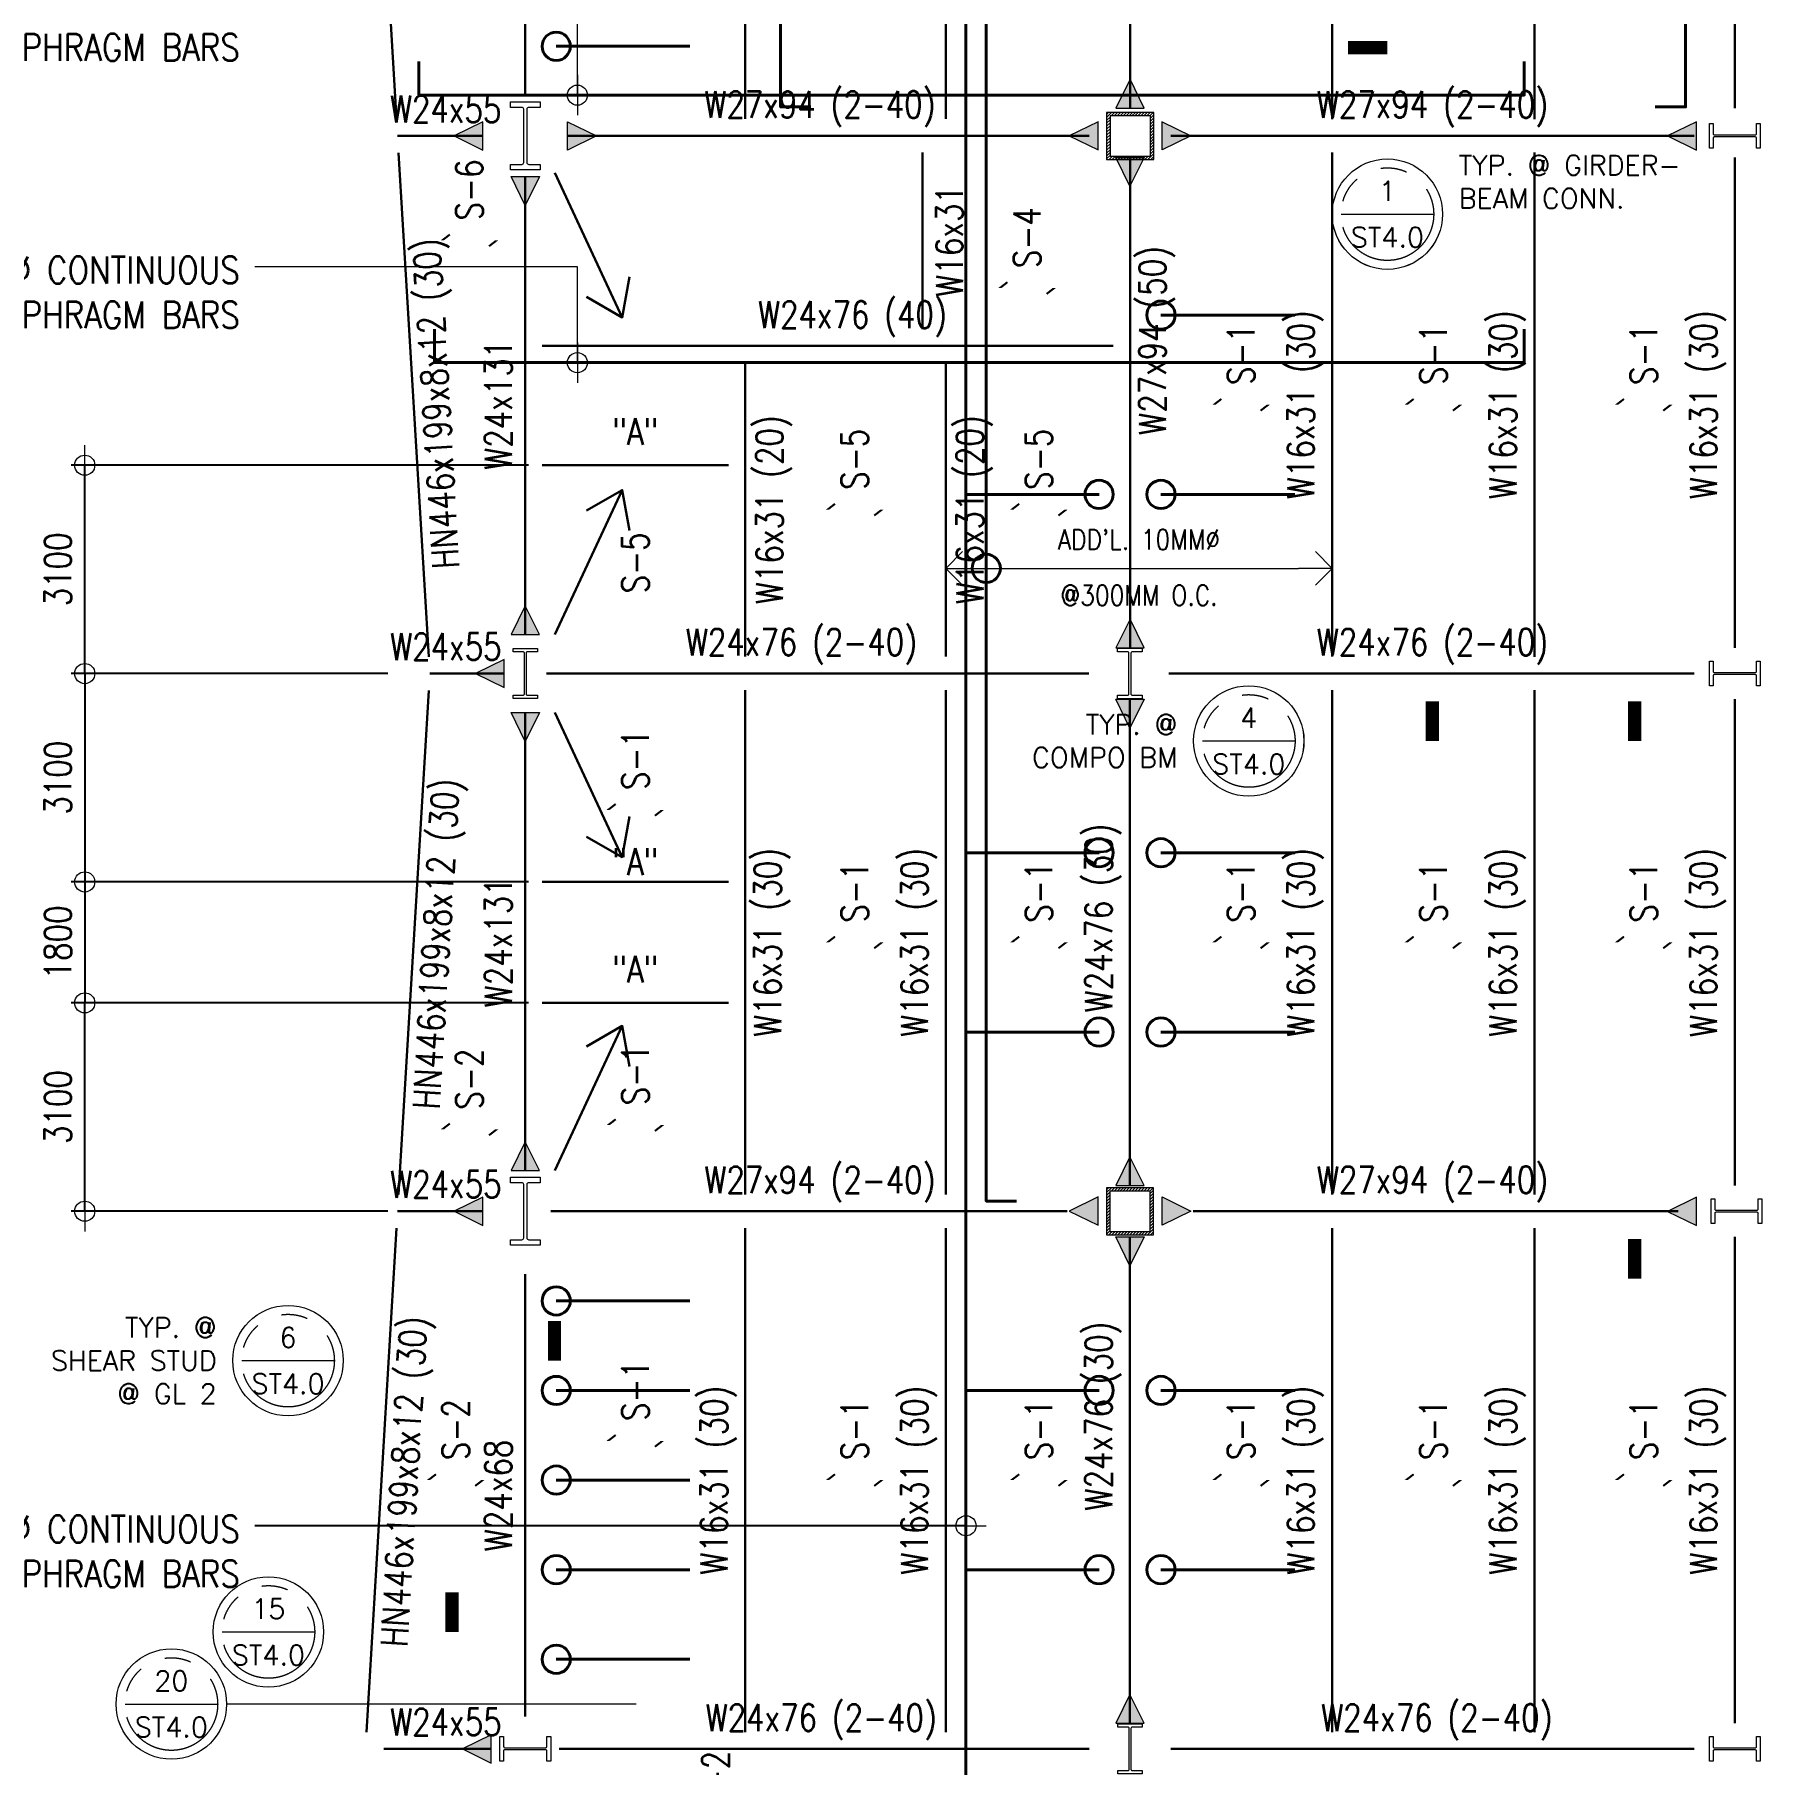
# Model space of a CAD drawing. Header units: millimetres. Extents: x 917308 to 1112116, y -16030 to 119854.
# Drawn here: x 943964 to 969677, y 13245 to 38984 of the extents above; entities that cross this region are included whole.
import ezdxf
from ezdxf.enums import TextEntityAlignment as Align

# ---------------------------------------------------------------- set-up
doc = ezdxf.new("R2010")
doc.units = ezdxf.units.MM
doc.header["$MEASUREMENT"] = 0
doc.linetypes.add('PHANTOM2', pattern=[1.25, 0.625, -0.125, 0.125, -0.125, 0.125, -0.125])
doc.layers.get('0').update_dxf_attribs({"lineweight": 0})
for name, color, linetype, lineweight in [('A_ARCHITECTURAL BACKGROUND', 251, 'Continuous', 5), ('HATCH', 8, 'Continuous', 5), ('S-ANNO-DIMS', 252, 'Continuous', 5), ('S-ANNO-MARK', 2, 'Continuous', 9), ('S-ANNO-NPLT', 7, 'Continuous', 9), ('S-Anno-Symb', 143, 'PHANTOM2', 15), ('S-BEAM', 5, 'Continuous', 30), ('S-BEAM-IDEN', 2, 'Continuous', 9), ('S-BRACE', 2, 'Continuous', 9), ('S-COLS', 2, 'Continuous', 20), ('S-CONN', 1, 'Continuous', 9), ('S_DRB', 4, 'Continuous', 40)]:
    doc.layers.add(name, color=color, linetype=linetype, lineweight=lineweight)
doc.styles.add('1', font='simplex.shx', dxfattribs={"width": 0.85, "height": 300})
doc.styles.add('ARIALNW', font='ARIALN.TTF')
doc.styles.add('ROMANSX', font='ROMANS.shx', dxfattribs={"height": 0.09375})
doc.styles.add('SIMPLEX', font='SIMPLEX.shx', dxfattribs={"width": 1.1})
doc.dimstyles.new('DIM 200', dxfattribs={"dimtxt": 0.36, "dimasz": 0.2, "dimexe": 0.1, "dimexo": 0, "dimgap": 0.08, "dimtad": 1, "dimlfac": 2, "dimrnd": 0.005, "dimzin": 1, "dimdsep": 46, "dimtxsty": 'ARIALNW', "dimcen": 0.09, "dimclrd": 6, "dimclre": 6, "dimclrt": 13, "dimadec": 0, "dimazin": 0, "dimtfac": 1, "dimtofl": 0, "dimtmove": 2, "dimatfit": 3, "dimfxl": 1, "dimtolj": 1, "dimtzin": 0, "dimarcsym": 0})
doc.dimstyles.new('DIM_100', dxfattribs={"dimtxt": 400, "dimasz": 2, "dimexe": 100, "dimexo": 250, "dimgap": 250, "dimtad": 1, "dimdec": 0, "dimrnd": 1, "dimzin": 1, "dimdsep": 46, "dimtxsty": '1', "dimblk1": 'ESCADIM_ARW', "dimblk2": 'ESCADIM_ARW', "dimsah": 1, "dimcen": 50, "dimclrd": 256, "dimclre": 256, "dimclrt": 52, "dimazin": 0, "dimtfac": 1, "dimtdec": 0, "dimtofl": 0, "dimtmove": 0, "dimatfit": 3, "dimldrblk": 'ESCADIM_ARW', "dimfxl": 1, "dimtolj": 1, "dimtzin": 0, "dimarcsym": 0})
doc.dimstyles.new('DIM_200', dxfattribs={"dimtxt": 400, "dimasz": 2, "dimexe": 200, "dimexo": 200, "dimgap": 200, "dimtad": 1, "dimdec": 0, "dimrnd": 1, "dimzin": 1, "dimdsep": 46, "dimtxsty": 'SIMPLEX', "dimblk1": 'ESCADIM_ARW', "dimblk2": 'ESCADIM_ARW', "dimsah": 1, "dimcen": 50, "dimclrd": 251, "dimclre": 251, "dimclrt": 52, "dimazin": 0, "dimtfac": 1, "dimtdec": 0, "dimtofl": 0, "dimtmove": 0, "dimatfit": 3, "dimldrblk": 'ESCADIM_ARW', "dimfxl": 1, "dimtolj": 1, "dimtzin": 0, "dimarcsym": 0})
doc.dimstyles.new('ESCA', dxfattribs={"dimtxt": 300, "dimasz": 1, "dimexe": 100, "dimexo": 100, "dimgap": 100, "dimtad": 1, "dimdec": 0, "dimrnd": 1, "dimdsep": 46, "dimtxsty": '1', "dimblk1": 'ESCADIM_ARW', "dimblk2": 'ESCADIM_ARW', "dimsah": 1, "dimcen": 50, "dimclrd": 256, "dimclre": 256, "dimclrt": 52, "dimadec": 0, "dimazin": 0, "dimtfac": 1, "dimtdec": 0, "dimtofl": 0, "dimtmove": 0, "dimatfit": 3, "dimldrblk": 'ESCADIM_ARW', "dimfxl": 1, "dimtolj": 1, "dimtzin": 0, "dimarcsym": 0})

# ---------------------------------------------------------------- blocks, each defined once
blk = doc.blocks.new('3F COLUMN LAYOUT')
at = {"layer": 'HATCH', "ltscale": 0.05}
h = blk.add_hatch(dxfattribs=at)
h.set_pattern_fill('ANSI31', color=256, scale=250, style=0)
h.set_pattern_definition([(45, (-962286.474, 18901.62), (-22.0970869, 22.0970869), [])])
h.paths.add_polyline_path([(16702, 39699), (17302, 39699), (17302, 40299), (16702, 40299)], flags=16)
h.paths.add_polyline_path([(16652, 39649), (17352, 39649), (17352, 40349), (16652, 40349)])
h = blk.add_hatch(dxfattribs=at)
h.set_pattern_fill('ANSI31', color=256, scale=250, style=0)
h.set_pattern_definition([(45, (-962288.7, 2902.22), (-22.0970869, 22.0970869), [])])
h.paths.add_polyline_path([(16700, 23700), (17300, 23700), (17300, 24300), (16700, 24300)], flags=16)
h.paths.add_polyline_path([(16650, 23650), (17350, 23650), (17350, 24350), (16650, 24350)])
at = {"layer": 'S-COLS', "ltscale": 0.05}
for points in [[(8000, 39495), (7779, 39495), (7779, 39577), (7948, 39577, 0.414214), (7977, 39606), (7977, 40396, 0.414214), (7948, 40425), (7779, 40425), (7779, 40507), (8221, 40507), (8221, 40425), (8052, 40425, 0.414214), (8023, 40396), (8023, 39606, 0.414214), (8052, 39577), (8221, 39577), (8221, 39495), (8000, 39495)], [(25624, 40000), (25624, 40183), (25677, 40183), (25677, 40033, 0.414214), (25695, 40015), (26305, 40015, 0.414214), (26323, 40033), (26323, 40183), (26376, 40183), (26376, 39817), (26323, 39817), (26323, 39967, 0.414214), (26305, 39985), (25695, 39985, 0.414214), (25677, 39967), (25677, 39817), (25624, 39817), (25624, 40000)], [(8000, 23495), (7779, 23495), (7779, 23577), (7948, 23577, 0.414214), (7977, 23606), (7977, 24396, 0.414214), (7948, 24425), (7779, 24425), (7779, 24507), (8221, 24507), (8221, 24425), (8052, 24425, 0.414214), (8023, 24396), (8023, 23606, 0.414214), (8052, 23577), (8221, 23577), (8221, 23495), (8000, 23495)], [(7619, 16002), (7619, 16186), (7677, 16186), (7677, 16036, 0.414214), (7695, 16018), (8305, 16018, 0.414214), (8323, 16036), (8323, 16186), (8381, 16186), (8381, 15817), (8323, 15817), (8323, 15967, 0.414214), (8305, 15986), (7695, 15986, 0.414214), (7677, 15967), (7677, 15817), (7619, 15817), (7619, 16002)], [(25624, 16000), (25624, 16183), (25677, 16183), (25677, 16033, 0.414214), (25695, 16015), (26305, 16015, 0.414214), (26323, 16033), (26323, 16183), (26376, 16183), (26376, 15817), (26323, 15817), (26323, 15967, 0.414214), (26305, 15985), (25695, 15985, 0.414214), (25677, 15967), (25677, 15817), (25624, 15817), (25624, 16000)]]:
    blk.add_lwpolyline(points, format="xyb", dxfattribs=at)
at = {"layer": 'S-COLS', "ltscale": 0.5, "elevation": 0}
for points in [[(16652, 39649), (17352, 39649), (17352, 40349), (16652, 40349)], [(16702, 39699), (17302, 39699), (17302, 40299), (16702, 40299)], [(16650, 23650), (17350, 23650), (17350, 24350), (16650, 24350)], [(16700, 23700), (17300, 23700), (17300, 24300), (16700, 24300)]]:
    blk.add_lwpolyline(points, close=True, dxfattribs=at)
at = {"layer": 'S-COLS', "ltscale": 0.05, "elevation": 0}
for points in [[(8000, 32374), (8182, 32374), (8182, 32325), (8031, 32325, 0.414214), (8013, 32307), (8013, 31696, 0.414214), (8031, 31679), (8182, 31679), (8182, 31630), (7818, 31630), (7818, 31679), (7969, 31679, 0.414214), (7987, 31696), (7987, 32307, 0.414214), (7969, 32325), (7818, 32325), (7818, 32374), (8000, 32374)], [(16999, 32376), (17182, 32376), (17182, 32323), (17032, 32323, 0.414214), (17014, 32305), (17014, 31695, 0.414214), (17032, 31677), (17182, 31677), (17182, 31624), (16815, 31624), (16815, 31677), (16966, 31677, 0.414214), (16984, 31695), (16984, 32305, 0.414214), (16966, 32323), (16815, 32323), (16815, 32376), (16999, 32376)], [(25624, 32000), (25624, 32183), (25677, 32183), (25677, 32033, 0.414214), (25695, 32015), (26305, 32015, 0.414214), (26323, 32033), (26323, 32183), (26376, 32183), (26376, 31817), (26323, 31817), (26323, 31967, 0.414214), (26305, 31985), (25695, 31985, 0.414214), (25677, 31967), (25677, 31817), (25624, 31817), (25624, 32000)], [(25649, 24000), (25649, 24183), (25702, 24183), (25702, 24033, 0.414214), (25720, 24015), (26329, 24015, 0.414214), (26348, 24033), (26348, 24183), (26401, 24183), (26401, 23817), (26348, 23817), (26348, 23967, 0.414214), (26329, 23985), (25720, 23985, 0.414214), (25702, 23967), (25702, 23817), (25649, 23817), (25649, 24000)], [(17000, 15628), (16818, 15628), (16818, 15677), (16969, 15677, 0.414214), (16987, 15694), (16987, 16305, 0.414214), (16969, 16323), (16818, 16323), (16818, 16372), (17182, 16372), (17182, 16323), (17031, 16323, 0.414214), (17013, 16305), (17013, 15694, 0.414214), (17031, 15677), (17182, 15677), (17182, 15628), (17000, 15628)]]:
    blk.add_lwpolyline(points, format="xyb", dxfattribs=at)
blk = doc.blocks.new('Bubble')
at = {"layer": 'S-ANNO-NPLT'}
blk.add_circle((0, 0), 0.2608, dxfattribs=at)
at = {"layer": 'S-Anno-Symb', "color": 0}
blk.add_line((-0.2188, 0), (0.2188, 0), dxfattribs=at)
blk.add_circle((0, 0), 0.2188, dxfattribs=at)
at = {"layer": 'S-Anno-Symb', "style": 'ROMANSX'}
for tag, p in [('1', (0, 0.1094)), ('S1', (0, -0.1094))]:
    blk.add_attdef(tag, text='', height=0.0937, dxfattribs=at).set_placement(p, align=Align.MIDDLE_CENTER)
at = {"layer": 'S-Anno-Symb', "style": 'ROMANSX', "width": 1.018385, "flags": 8}
blk.add_attdef('LONG', text='', height=0.0937, dxfattribs=at).set_placement((-0.1796, -0.1249), (0.1796, -0.1249), align=Align.FIT)
blk = doc.blocks.new('ESCADIM_ARW')
at = {"color": 7}
blk.add_line((-150, 0), (150, 0), dxfattribs=at)
blk.add_circle((0, 0), 75, dxfattribs=at)
blk = doc.blocks.new('*D23')
at = {"layer": 'Defpoints', "color": 0, "ltscale": 0.05, "transparency": 16777216}
for p in [(951516, 26376), (944710, 24576), (951516, 24576)]:
    blk.add_point(p, dxfattribs=at)
at = {"layer": 'S-ANNO-DIMS', "color": 251, "lineweight": -2, "ltscale": 0.05, "transparency": 16777216}
for p, q in [((951316, 26376), (944510, 26376)), ((944710, 26374), (944710, 24578)), ((951316, 24576), (944510, 24576))]:
    blk.add_line(p, q, dxfattribs=at)
at = {"layer": 'S-ANNO-DIMS', "color": 251, "lineweight": -2, "ltscale": 0.05, "transparency": 16777216, "xscale": 2, "yscale": 2, "zscale": 2}
for p, rotation in [((944710, 26376), 90), ((944710, 24576), 270)]:
    blk.add_blockref('ESCADIM_ARW', p, dxfattribs=dict(at, rotation=rotation))
at = {"layer": 'S-ANNO-DIMS', "color": 52, "ltscale": 0.05, "transparency": 16777216, "insert": (944310, 25476), "char_height": 400, "attachment_point": 5, "rotation": 90, "style": 'SIMPLEX'}
blk.add_mtext('\\A1;{\\W0.8;1800}', dxfattribs=at)
blk = doc.blocks.new('*D24')
at = {"layer": 'Defpoints', "color": 0, "ltscale": 0.05, "transparency": 16777216}
for p in [(944710, 24576), (951516, 24576), (949420, 21476, 0)]:
    blk.add_point(p, dxfattribs=at)
at = {"layer": 'S-ANNO-DIMS', "color": 251, "lineweight": -2, "ltscale": 0.05, "transparency": 16777216}
for p, q in [((951316, 24576), (944510, 24576)), ((944710, 21478), (944710, 24574)), ((949220, 21476), (944510, 21476))]:
    blk.add_line(p, q, dxfattribs=at)
at = {"layer": 'S-ANNO-DIMS', "color": 251, "lineweight": -2, "ltscale": 0.05, "transparency": 16777216, "xscale": 2, "yscale": 2, "zscale": 2}
for p, rotation in [((944710, 24576), 90), ((944710, 21476), 270)]:
    blk.add_blockref('ESCADIM_ARW', p, dxfattribs=dict(at, rotation=rotation))
at = {"layer": 'S-ANNO-DIMS', "color": 52, "ltscale": 0.05, "transparency": 16777216, "insert": (944310, 23026), "char_height": 400, "attachment_point": 5, "rotation": 90, "style": 'SIMPLEX'}
blk.add_mtext('\\A1;{\\W0.8;3100}', dxfattribs=at)
blk = doc.blocks.new('*D25')
at = {"layer": 'Defpoints', "color": 0, "ltscale": 0.05, "transparency": 16777216}
for p in [(949420, 29476, 0), (944710, 26376), (951516, 26376)]:
    blk.add_point(p, dxfattribs=at)
at = {"layer": 'S-ANNO-DIMS', "color": 251, "lineweight": -2, "ltscale": 0.05, "transparency": 16777216}
for p, q in [((949220, 29476), (944510, 29476)), ((944710, 29474), (944710, 26378)), ((951316, 26376), (944510, 26376))]:
    blk.add_line(p, q, dxfattribs=at)
at = {"layer": 'S-ANNO-DIMS', "color": 251, "lineweight": -2, "ltscale": 0.05, "transparency": 16777216, "xscale": 2, "yscale": 2, "zscale": 2}
for p, rotation in [((944710, 29476), 90), ((944710, 26376), 270)]:
    blk.add_blockref('ESCADIM_ARW', p, dxfattribs=dict(at, rotation=rotation))
at = {"layer": 'S-ANNO-DIMS', "color": 52, "ltscale": 0.05, "transparency": 16777216, "insert": (944310, 27926), "char_height": 400, "attachment_point": 5, "rotation": 90, "style": 'SIMPLEX'}
blk.add_mtext('\\A1;{\\W0.8;3100}', dxfattribs=at)
blk = doc.blocks.new('*D26')
at = {"layer": 'Defpoints', "color": 0, "ltscale": 0.05, "transparency": 16777216}
for p in [(944710, 32576), (951516, 32576), (949420, 29476, 0)]:
    blk.add_point(p, dxfattribs=at)
at = {"layer": 'S-ANNO-DIMS', "color": 251, "lineweight": -2, "ltscale": 0.05, "transparency": 16777216}
for p, q in [((951316, 32576), (944510, 32576)), ((944710, 29478), (944710, 32574)), ((949220, 29476), (944510, 29476))]:
    blk.add_line(p, q, dxfattribs=at)
at = {"layer": 'S-ANNO-DIMS', "color": 251, "lineweight": -2, "ltscale": 0.05, "transparency": 16777216, "xscale": 2, "yscale": 2, "zscale": 2}
for p, rotation in [((944710, 32576), 90), ((944710, 29476), 270)]:
    blk.add_blockref('ESCADIM_ARW', p, dxfattribs=dict(at, rotation=rotation))
at = {"layer": 'S-ANNO-DIMS', "color": 52, "ltscale": 0.05, "transparency": 16777216, "insert": (944310, 31026), "char_height": 400, "attachment_point": 5, "rotation": 90, "style": 'SIMPLEX'}
blk.add_mtext('\\A1;{\\W0.8;3100}', dxfattribs=at)
blk = doc.blocks.new('_Open90')
at = {"color": 0, "linetype": 'ByBlock', "lineweight": -2}
for p, q in [((0, 0), (-1, 0)), ((-0.5, 0.5), (0, 0)), ((0, 0), (-0.5, -0.5))]:
    blk.add_line(p, q, dxfattribs=at)
blk = doc.blocks.new('*D48')
at = {"lineweight": -2, "ltscale": 0.5, "transparency": 16777216}
blk.add_line((14759, 33565, 0), (19508, 33565, 0), dxfattribs=at)
at = {"layer": 'Defpoints', "color": 0, "ltscale": 0.5, "transparency": 16777216}
for p in [(14259, 33565, 0), (20008, 33565, 0), (20008, 33565, 0)]:
    blk.add_point(p, dxfattribs=at)
at = {"lineweight": -2, "ltscale": 0.5, "transparency": 16777216, "xscale": 500, "yscale": 500, "zscale": 500, "rotation": 180}
blk.add_blockref('_Open90', (14259, 33565, 0), dxfattribs=at)
at = {"lineweight": -2, "ltscale": 0.5, "transparency": 16777216, "xscale": 500, "yscale": 500, "zscale": 500}
blk.add_blockref('_Open90', (20008, 33565, 0), dxfattribs=at)
at = {"color": 52, "ltscale": 0.5, "transparency": 16777216, "char_height": 300, "attachment_point": 5, "style": '1'}
for s, insert in [("\\A1;ADD'L. 10MM%%C", (17133, 33994, 0)), ('\\A1;@300MM O.C. ', (17133, 33165, 0))]:
    blk.add_mtext(s, dxfattribs=dict(at, insert=insert))
blk = doc.blocks.new('3F FRAMING LAYOUT')
at = {"layer": 'S-CONN'}
for points in [[(5289, 32414), (5500, 32843), (5710, 32414)], [(-4131, 31790), (-4560, 32000), (-4131, 32210)], [(-2869, 31789), (-2440, 31999), (-2869, 32210)], [(5025, 31792), (4596, 32002), (5025, 32212)], [(5977, 31792), (6406, 32002), (5977, 32212)], [(13930, 31788), (13501, 31999), (13930, 32209)], [(5289, 31679), (5499, 31250), (5710, 31679)], [(-3711, 31394), (-3500, 30965), (-3290, 31394)], [(-3710, 24580), (-3500, 25009), (-3289, 24580)], [(5289, 24381), (5500, 24810), (5710, 24381)], [(-3813, 23791), (-4242, 24001), (-3813, 24211)], [(5288, 23619), (5498, 23190), (5708, 23619)], [(-3711, 23420), (-3500, 22991), (-3290, 23420)], [(-3711, 16606), (-3500, 17035), (-3290, 16606)], [(5288, 16381), (5499, 16810), (5709, 16381)], [(-4131, 15789), (-4560, 15999), (-4131, 16210)], [(5024, 15791), (4595, 16002), (5024, 16212)], [(5976, 15791), (6405, 16002), (5976, 16212)], [(13929, 15788), (13500, 15998), (13929, 16209)], [(5288, 15619), (5499, 15190), (5709, 15619)], [(5288, 8381), (5499, 8810), (5709, 8381)], [(-4006, 7789), (-4435, 7999), (-4006, 8210)]]:
    blk.add_hatch(color=256, dxfattribs=at).paths.add_polyline_path(points)
at = {"layer": 'S-BEAM'}
for p, q in [((-5415, 32249, 0), (-5864, 39749, 0)), ((-225, 39749, 0), (-225, 32252, 0)), ((2759, 39749, 0), (2759, 32252, 0)), ((5500, 39737, 0), (5500, 32414, 0)), ((8509, 39749, 0), (8509, 32251, 0)), ((11517, 39749, 0), (11517, 32251, 0)), ((14500, 39737, 0), (14500, 32414, 0)), ((-3500, 32606, 0), (-3500, 39561, 0)), ((-5400, 32000, 0), (-4131, 32000, 0)), ((4894, 32000, 0), (-2869, 32000, 0)), ((6106, 32002, 0), (13894, 31999, 0)), ((-5385, 31749, 0), (-4937, 24250, 0)), ((2413, 29125, 0), (2413, 31752, 0)), ((5500, 24381, 0), (5500, 31679, 0)), ((8509, 31751, 0), (8509, 24252, 0)), ((11517, 31751, 0), (11517, 24251, 0)), ((14501, 24381, 0), (14501, 31679, 0)), ((-3499, 24580, 0), (-3500, 31394, 0)), ((-3249, 28875, 0), (5250, 28875, 0)), ((-225, 28625, 0), (-225, 24253, 0)), ((2759, 28625, 0), (2759, 24253, 0)), ((-3250, 27100, 0), (-475, 27100, 0)), ((-4921, 24001, 0), (-3813, 24001, 0)), ((4888, 24001, 0), (-3186, 24001, 0)), ((6079, 24001, 0), (13894, 24000, 0)), ((-5385, 16249, 0), (-4936, 23750, 0)), ((-225, 23753, 0), (-225, 16250, 0)), ((2759, 23753, 0), (2759, 16250, 0)), ((8509, 16250, 0), (8509, 23752, 0)), ((11517, 16250, 0), (11517, 23751, 0)), ((5499, 16381, 0), (5499, 23619, 0)), ((14500, 16381, 0), (14500, 23619, 0)), ((-3500, 16606, 0), (-3500, 23420, 0)), ((-3250, 20900, 0), (-475, 20900, 0)), ((-3250, 19100, 0), (-475, 19100, 0)), ((-5400, 16000, 0), (-4131, 16000, 0)), ((4563, 16000, 0), (-3119, 16000, 0)), ((6438, 16000, 0), (13657, 16000, 0)), ((-5415, 15749, 0), (-5864, 8249, 0)), ((-225, 15750, 0), (-225, 8250, 0)), ((2759, 15750, 0), (2759, 8250, 0)), ((8509, 15750, 0), (8509, 8250, 0)), ((11517, 15750, 0), (11517, 8250, 0)), ((5499, 15619, 0), (5499, 8381, 0)), ((14500, 15619, 0), (14500, 8381, 0)), ((-3500, 15062, 0), (-3500, 8481, 0)), ((-5607, 8000, 0), (-4006, 8000, 0)), ((4894, 8000, 0), (-2994, 8000, 0)), ((6106, 8000, 0), (13894, 7999, 0))]:
    blk.add_line(p, q, dxfattribs=at)
at = {"layer": 'S-CONN', "color": 1, "elevation": 0}
for points in [[(5710, 32414), (5500, 32843), (5289, 32414), (5711, 32414)], [(-4131, 32210), (-4560, 32000), (-4131, 31790), (-4131, 32211)], [(-2869, 32210), (-2440, 31999), (-2869, 31789), (-2869, 32211)], [(5025, 32212), (4596, 32002), (5025, 31792), (5025, 32213)], [(5977, 32212), (6406, 32002), (5977, 31792), (5977, 32213)], [(13930, 32209), (13501, 31999), (13930, 31788), (13930, 32210)], [(5710, 31679), (5499, 31250), (5289, 31679), (5711, 31679)], [(-3290, 31394), (-3500, 30965), (-3711, 31394), (-3289, 31394)], [(-3289, 24580), (-3500, 25009), (-3710, 24580), (-3288, 24580)], [(5710, 24381), (5500, 24810), (5289, 24381), (5711, 24381)], [(-3813, 24211), (-4242, 24001), (-3813, 23791), (-3813, 24212)], [(5708, 23619), (5498, 23190), (5288, 23619), (5710, 23619)], [(-3290, 23420), (-3500, 22991), (-3711, 23420), (-3289, 23420)], [(-3290, 16606), (-3500, 17035), (-3711, 16606), (-3289, 16606)], [(5709, 16381), (5499, 16810), (5288, 16381), (5710, 16381)], [(-4131, 16210), (-4560, 15999), (-4131, 15789), (-4131, 16211)], [(5024, 16212), (4595, 16002), (5024, 15791), (5024, 16213)], [(5976, 16212), (6405, 16002), (5976, 15791), (5976, 16213)], [(13929, 16209), (13500, 15998), (13929, 15788), (13929, 16210)], [(5709, 15619), (5499, 15190), (5288, 15619), (5710, 15619)], [(5709, 8381), (5499, 8810), (5288, 8381), (5710, 8381)], [(-4006, 8210), (-4435, 7999), (-4006, 7789), (-4006, 8211)]]:
    blk.add_lwpolyline(points, dxfattribs=at)
at = {"layer": 'S-BRACE', "ltscale": 0.5}
for points in [[(-2056, 29300, 0), (-3058, 31451, 0)], [(-2056, 26731, 0), (-3058, 24580, 0)], [(-2056, 21269, 0), (-3058, 23420, 0)], [(-2056, 18757, 0), (-3058, 16606, 0)]]:
    blk.add_leader(points, dimstyle='DIM 200', override={"dimasz": 500, "dimtad": 0, "dimclrd": 2, "dimldrblk": 'Open90', "dimfxl": 0.18}, dxfattribs=at)
blk = doc.blocks.new("ADD' L BARS")
at = {"layer": 'S_DRB'}
for p, q in [((10450.6, 41333.3, 0), (8461, 41333.3, 0)), ((10450, 22666.4, 0), (8460.4, 22666.4, 0)), ((10450.1, 21333.2, 0), (8460.5, 21333.2, 0)), ((10450.3, 19999.9, 0), (8460.7, 19999.9, 0)), ((10450.4, 18666.6, 0), (8460.8, 18666.6, 0)), ((10450.6, 17333.3, 0), (8461, 17333.3, 0))]:
    blk.add_line(p, q, dxfattribs=at)
at = {"layer": 'S_DRB', "color": 4, "elevation": 0}
for points in [[(12248.4, 40432.8), (11798.4, 40432.8), (11799.7, 55606.9), (12249.7, 55606.9)], [(24817.1, 40432.8), (25267.1, 40432.8), (25267.1, 55606.9), (24817.1, 55606.9)], [(15310.1, 24150), (14860.1, 24150), (14860.1, 47606.7), (15310.1, 47606.7)], [(22866.9, 41106.8), (22866.9, 40606.8), (6414.9, 40606.8), (6414.9, 41106.8)], [(22866.9, 37126.5), (22866.9, 36626.5), (6649.7, 36626.5), (6649.7, 37126.5)]]:
    blk.add_lwpolyline(points, dxfattribs=at)
at = {"layer": 'S_DRB'}
for centre in [(8461, 41333.3, 0), (14860.1, 33565.1, 0), (8460.4, 22666.4, 0), (8460.5, 21333.2, 0), (8460.7, 19999.9, 0), (8460.8, 18666.6, 0), (8461, 17333.3, 0)]:
    blk.add_circle(centre, 210.4, dxfattribs=at)
at = {"layer": 'S-BEAM-IDEN', "char_height": 400, "attachment_point": 3, "style": '1'}
for insert in [(3752.1, 42184.6, 0), (3752.1, 38204.3, 0)]:
    blk.add_mtext_dynamic_manual_height_columns('3-25MM∅ CONTINUOUS \\PDIAPHRAGM BARS', width=8791.578, gutter_width=1, heights=[0], dxfattribs=dict(at, insert=insert))
at = {"ltscale": 0.5}
dim = blk.add_linear_dim(base=(20008.5, 33565.1, 0), p1=(14258.5, 33565.1, 0), p2=(20008.5, 33565.1, 0), text="ADD'L. 10MM%%C\\X@300MM O.C. ", dimstyle='DIM_100', override={"dimasz": 500, "dimexo": 100, "dimblk1": 'Open90', "dimblk2": 'Open90', "dimse1": 1, "dimse2": 1}, dxfattribs=at)
dim.commit()
dim.dimension.update_dxf_attribs({"geometry": '*D48', "text_midpoint": (17133.5, 33565.1, 0)})
at = {"layer": 'S-ANNO-DIMS', "color": 4}
for points in [[(8775, 40606.8, 0), (8775, 42032, 0), (3976.4, 42032, 0)], [(8775, 36626.5, 0), (8775, 38051.6, 0), (3976.4, 38051.6, 0)]]:
    blk.add_leader(points, dimstyle='ESCA', override={"dimasz": 2, "dimtad": 0, "dimfxl": 0.0625}, dxfattribs=at)

msp = doc.modelspace()

# ---------------------------------------------------------------- linework, layer by layer
at = {"layer": 'S-ANNO-MARK', "elevation": -0.00001}
for points in [[(952611.95186, 27535.10623, 29.99952, 29.99952, 0), (952498.90754, 27448.1051, 0, 0, 0), (953308.48509, 27448.1051, 29.99952, 29.99952, 0), (953195.44076, 27361.10397, 0, 0, 0)], [(952611.95186, 22844.14623, 29.99952, 29.99952, 0), (952498.90754, 22757.1451, 0, 0, 0), (953308.48509, 22757.1451, 29.99952, 29.99952, 0), (953195.44076, 22670.14397, 0, 0, 0)]]:
    msp.add_lwpolyline(points, format="xyseb", dxfattribs=at)
at = {"layer": 'S-ANNO-NPLT'}
for centre in [(964096.20116, 36312.31403, -0.00001), (962032.96941, 28473.38, -0.00001), (947735.64739, 19253.34, -0.00001), (947443.38672, 15216.40841, 0), (945999.34736, 14143.12, 0)]:
    msp.add_circle(centre, 821.36597, dxfattribs=at)
at = {"layer": 'S-Anno-Symb', "linetype": 'ByBlock'}
msp.add_line((952914.34736, 14143.12, 0), (946820.71334, 14143.12, 0), dxfattribs=at)
for points, elevation in [([(964096.20116, 37133.68, 0, 0, 0), (964096.20116, 38789.18817, 196.07256, 196.07256, 0), (963507.98348, 38789.18817, 0, 0, 0)], -0.00001), ([(962854.33538, 28473.38, 0, 0, 0), (964765.19035, 28473.38, 196.07256, 196.07256, 0), (964765.19035, 29061.59768, 0, 0, 0)], -0.00001), ([(969686.87485, 28473.38, 0, 0, 0), (967776.01988, 28473.38, 196.07256, 196.07256, 0), (967776.01988, 29061.59768, 0, 0, 0)], 0), ([(969686.87486, 20473.41126, 0, 0, 0), (967776.01989, 20473.41126, 196.07256, 196.07256, 0), (967776.01989, 21061.62894, 0, 0, 0)], -0.00001), ([(948557.01336, 19253.34, 0, 0, 0), (951700.86928, 19253.34, 196.07256, 196.07256, 0), (951700.86928, 19841.55768, 0, 0, 0)], -0.00001), ([(948264.75269, 15216.40841, 0, 0, 0), (950175.60766, 15216.40841, 196.07256, 196.07256, 0), (950175.60766, 15804.62609, 0, 0, 0)], 0), ([(952914.34736, 14143.12, 0, 0, 0), (952914.34736, 12920.71777, 196.07256, 196.07256, 0), (952326.12968, 12920.71777, 0, 0, 0)], 0)]:
    msp.add_lwpolyline(points, format="xyseb", dxfattribs=dict(at, elevation=elevation))
at = {"layer": 'S-COLS'}
for points in [[(950143.47555, 36008.82113, 29.99952, 29.99952, 0), (950030.43123, 35921.82, 0, 0, 0), (950840.00878, 35921.82, 29.99952, 29.99952, 0), (950726.96445, 35834.81887, 0, 0, 0)], [(958442.01555, 35299.84113, 29.99952, 29.99952, 0), (958328.97123, 35212.84, 0, 0, 0), (959138.54878, 35212.84, 29.99952, 29.99952, 0), (959025.50445, 35125.83887, 0, 0, 0)], [(950143.47555, 22780.42113, 29.99952, 29.99952, 0), (950030.43123, 22693.42, 0, 0, 0), (950840.00878, 22693.42, 29.99952, 29.99952, 0), (950726.96445, 22606.41887, 0, 0, 0)]]:
    msp.add_lwpolyline(points, format="xyseb", dxfattribs=at)
for points, elevation in [([(961625.70131, 33562.08211, 29.99952, 29.99952, 0), (961512.65698, 33475.08097, 0, 0, 0), (962322.23453, 33475.08097, 29.99952, 29.99952, 0), (962209.1902, 33388.07984, 0, 0, 0)], 0), ([(964487.32082, 33562.08211, 29.99952, 29.99952, 0), (964374.27649, 33475.08097, 0, 0, 0), (965183.85404, 33475.08097, 29.99952, 29.99952, 0), (965070.80971, 33388.07984, 0, 0, 0)], -0.00001), ([(967617.24115, 33562.08211, 29.99952, 29.99952, 0), (967504.19683, 33475.08097, 0, 0, 0), (968313.77438, 33475.08097, 29.99952, 29.99952, 0), (968200.73005, 33388.07984, 0, 0, 0)], 0.00001), ([(955875.74687, 32001.78858, 29.99952, 29.99952, 0), (955762.70254, 31914.78745, 0, 0, 0), (956572.28009, 31914.78745, 29.99952, 29.99952, 0), (956459.23577, 31827.78632, 0, 0, 0)], 0), ([(958617.24115, 32001.78858, 29.99952, 29.99952, 0), (958504.19683, 31914.78745, 0, 0, 0), (959313.77438, 31914.78745, 29.99952, 29.99952, 0), (959200.73005, 31827.78632, 0, 0, 0)], 0), ([(955875.74687, 25562.71535, 29.99952, 29.99952, 0), (955762.70254, 25475.71422, 0, 0, 0), (956572.28009, 25475.71422, 29.99952, 29.99952, 0), (956459.23577, 25388.71309, 0, 0, 0)], 0), ([(958617.24115, 25562.71535, 29.99952, 29.99952, 0), (958504.19683, 25475.71422, 0, 0, 0), (959313.77438, 25475.71422, 29.99952, 29.99952, 0), (959200.73005, 25388.71309, 0, 0, 0)], 0), ([(961625.70131, 25562.71535, 29.99952, 29.99952, 0), (961512.65698, 25475.71422, 0, 0, 0), (962322.23453, 25475.71422, 29.99952, 29.99952, 0), (962209.1902, 25388.71309, 0, 0, 0)], 0), ([(964487.32082, 25562.71535, 29.99952, 29.99952, 0), (964374.27649, 25475.71422, 0, 0, 0), (965183.85404, 25475.71422, 29.99952, 29.99952, 0), (965070.80971, 25388.71309, 0, 0, 0)], -0.00001), ([(967617.24115, 25562.71535, 29.99952, 29.99952, 0), (967504.19683, 25475.71422, 0, 0, 0), (968313.77438, 25475.71422, 29.99952, 29.99952, 0), (968200.73005, 25388.71309, 0, 0, 0)], 0.00001), ([(952611.95187, 18146.17105, 29.99952, 29.99952, 0), (952498.90754, 18059.16991, 0, 0, 0), (953308.48509, 18059.16991, 29.99952, 29.99952, 0), (953195.44076, 17972.16878, 0, 0, 0)], 0.00001), ([(949937.30918, 17562.95381, 29.99952, 29.99952, 0), (949824.26485, 17475.95268, 0, 0, 0), (950633.8424, 17475.95268, 29.99952, 29.99952, 0), (950520.79807, 17388.95154, 0, 0, 0)], 0), ([(955875.74687, 17563.02103, 29.99952, 29.99952, 0), (955762.70254, 17476.01989, 0, 0, 0), (956572.28009, 17476.01989, 29.99952, 29.99952, 0), (956459.23577, 17389.01876, 0, 0, 0)], 0), ([(958617.24115, 17563.02103, 29.99952, 29.99952, 0), (958504.19683, 17476.01989, 0, 0, 0), (959313.77438, 17476.01989, 29.99952, 29.99952, 0), (959200.73005, 17389.01876, 0, 0, 0)], 0), ([(961625.70131, 17563.02103, 29.99952, 29.99952, 0), (961512.65698, 17476.01989, 0, 0, 0), (962322.23453, 17476.01989, 29.99952, 29.99952, 0), (962209.1902, 17389.01876, 0, 0, 0)], 0), ([(964487.32082, 17563.02103, 29.99952, 29.99952, 0), (964374.27649, 17476.01989, 0, 0, 0), (965183.85404, 17476.01989, 29.99952, 29.99952, 0), (965070.80971, 17389.01876, 0, 0, 0)], -0.00001), ([(967617.24115, 17563.02103, 29.99952, 29.99952, 0), (967504.19683, 17476.01989, 0, 0, 0), (968313.77438, 17476.01989, 29.99952, 29.99952, 0), (968200.73005, 17389.01876, 0, 0, 0)], 0.00001)]:
    msp.add_lwpolyline(points, format="xyseb", dxfattribs=dict(at, elevation=elevation))
at = {"layer": 'S_DRB'}
for p, q in [((962716.37504, 34809.35323, 0.00001), (960726.74206, 34809.35323, 0.00001)), ((957816.37504, 32142.68657, 0.00001), (959806.00802, 32142.68657, 0.00001)), ((962716.37504, 32142.68657, 0.00001), (960726.74206, 32142.68657, 0.00001)), ((957816.37504, 26809.35323, -0.00001), (959806.00802, 26809.35323, -0.00001)), ((962716.37504, 26809.35323, -0.00001), (960726.74206, 26809.35323, -0.00001)), ((957816.37504, 24142.68657, -0.00001), (959806.00802, 24142.68657, -0.00001)), ((962716.37504, 24142.68657, -0.00001), (960726.74206, 24142.68657, -0.00001)), ((957816.37504, 18809.35323, 0), (959806.00802, 18809.35323, 0)), ((962716.37504, 18809.35323, 0), (960726.74206, 18809.35323, 0)), ((957816.37504, 16142.68657, 0), (959806.00802, 16142.68657, 0)), ((962716.37504, 16142.68657, 0), (960726.74206, 16142.68657, 0))]:
    msp.add_line(p, q, dxfattribs=at)
at = {"layer": 'S_DRB', "color": 4, "elevation": -0.00001}
msp.add_lwpolyline([(958274.88076, 5906.9999), (957824.88076, 5906.9999), (957824.88076, 53082.92387), (958274.88076, 53082.92387)], dxfattribs=at)
at = {"layer": 'S_DRB'}
for centre in [(960726.74206, 34809.35323, 0.00001), (959806.00802, 32142.68657, 0.00001), (960726.74206, 32142.68657, 0.00001), (959806.00802, 26809.35323, -0.00001), (960726.74206, 26809.35323, -0.00001), (959806.00802, 24142.68657, -0.00001), (960726.74206, 24142.68657, -0.00001), (959806.00802, 18809.35323, 0), (960726.74206, 18809.35323, 0), (959806.00802, 16142.68657, 0), (960726.74206, 16142.68657, 0)]:
    msp.add_circle(centre, 210.36702, dxfattribs=at)

# ---------------------------------------------------------------- block references
at = {"layer": 'A_ARCHITECTURAL BACKGROUND', "lineweight": -3, "ltscale": 0.05}
msp.add_blockref('3F COLUMN LAYOUT', (943266.37504, -2523.9801, 0), dxfattribs=at)
at = {"layer": 'S-Anno-Symb', "xscale": 3149.760000000242, "yscale": 3149.760000000242, "zscale": 3149.760000000242}
for p, values in [((964096.20116, 36312.31403, -0.00001), {'1': '1', 'S1': 'ST4.0'}), ((962032.96941, 28473.38, -0.00001), {'1': '4', 'S1': 'ST4.0'}), ((947735.64739, 19253.34, -0.00001), {'1': '6', 'S1': 'ST4.0'}), ((947443.38672, 15216.40841, 0), {'1': '15', 'S1': 'ST4.0'}), ((945999.34736, 14143.12, 0), {'1': '20', 'S1': 'ST4.0'})]:
    msp.add_blockref('Bubble', p, dxfattribs=at).add_auto_attribs(values)
at = {"layer": 'S-BEAM'}
msp.add_blockref('3F FRAMING LAYOUT', (954766.06659, 5476.0199, 0.00001), dxfattribs=at)
at = {"layer": 'S-BRACE'}
msp.add_blockref("ADD' L BARS", (943266.37504, -2523.9801, 0), dxfattribs=at)

# ---------------------------------------------------------------- texts
at = {"layer": 'S-ANNO-DIMS', "color": 52, "char_height": 400, "attachment_point": 5, "style": 'SIMPLEX'}
for s, insert in [('\\A1;{\\W0.8;W24x55}', (950080.53082, 37875.0759, 0)), ('\\A1;{\\W0.8;"A"}', (952903.69631, 33077.64822, 0)), ('\\A1;{\\W0.8;W24x55}', (950084.11038, 29876.0199, 0.00001)), ('\\A1;{\\W0.8;"A"}', (952903.69631, 26677.64822, 0)), ('\\A1;{\\W0.8;"A"}', (952903.69631, 25077.64822, 0)), ('\\A1;{\\W0.8;W24x55}', (950084.11038, 21876.0199, 0)), ('\\A1;{\\W0.8;W24x55}', (950084.11038, 13874.97865, 0.00001))]:
    msp.add_mtext(s, dxfattribs=dict(at, insert=insert))
for s, insert, rotation in [('\\A1;\\pxqc;{\\W0.8;S-6}', (950435.22, 36671.82), 90), ('\\A1;\\pxqc;{\\W0.8;S-4}', (958733.76, 35962.84), 90), ('\\A1;\\pxqc;{\\W0.8;S-1}', (961917.44575, 34225.08097, 0), 90), ('\\A1;\\pxqc;{\\W0.8;S-1}', (964779.06526, 34225.08097, -0.00001), 90), ('\\A1;\\pxqc;{\\W0.8;S-1}', (967908.9856, 34225.08097, 0.00001), 90), ('\\A1;\\pxqc;{\\W0.8;S-5}', (956167.49132, 32664.78745, 0), 90), ('\\A1;\\pxqc;{\\W0.8;S-5}', (958908.9856, 32664.78745, 0), 90), ('\\A1;\\pxqc;{\\W0.8;S-5}', (952903.79624, 31123.52442, -0.00003), 90), ('\\A1;\\pxqc;{\\W0.8;S-1}', (952903.69631, 28198.1051, -0.00001), 90), ('\\A1;\\pxqc;{\\W0.8;S-1}', (956167.49132, 26225.71422, 0), 90), ('\\A1;\\pxqc;{\\W0.8;S-1}', (958908.9856, 26225.71422, 0), 90), ('\\A1;\\pxqc;{\\W0.8;S-1}', (961917.44575, 26225.71422, 0), 90), ('\\A1;\\pxqc;{\\W0.8;S-1}', (964779.06526, 26225.71422, -0.00001), 90), ('\\A1;\\pxqc;{\\W0.8;S-1}', (967908.9856, 26225.71422, 0.00001), 90), ('\\A1;\\pxqc;{\\W0.8;S-2}', (950435.22, 23443.42), 90), ('\\A1;\\pxqc;{\\W0.8;S-1}', (952903.69631, 23507.1451, -0.00001), 90), ('\\A1;{\\W0.8;HN446x199x8x12 (30)}', (949525.81766, 17451.06853, 0), 86.576121781), ('\\A1;\\pxqc;{\\W0.8;S-1}', (952903.69631, 18809.16991, 0.00001), 90), ('\\A1;\\pxqc;{\\W0.8;S-2}', (950229.05363, 18225.95268, 0), 90), ('\\A1;\\pxqc;{\\W0.8;S-1}', (956167.49132, 18226.01989, 0), 90), ('\\A1;\\pxqc;{\\W0.8;S-1}', (958908.9856, 18226.01989, 0), 90), ('\\A1;\\pxqc;{\\W0.8;S-1}', (961917.44575, 18226.01989, 0), 90), ('\\A1;\\pxqc;{\\W0.8;S-1}', (964779.06526, 18226.01989, -0.00001), 90), ('\\A1;\\pxqc;{\\W0.8;S-1}', (967908.9856, 18226.01989, 0.00001), 90), ('\\A1;\\pxqc;{\\W0.8;S-2}', (954100.9, 12994.94), 90)]:
    msp.add_mtext(s, dxfattribs=dict(at, insert=insert, rotation=rotation))
at = {"layer": 'S-Anno-Symb', "char_height": 295.29, "width": 6780.3427625, "style": 'ROMANSX'}
for s, insert, attachment_point in [('TYP. @ GIRDER-\\PBEAM CONN.', (965156.90981, 36792.71361, -0.00001), 4), ('TYP. @ \\PCOMPO BM', (960971.82343, 28473.38, -0.00001), 6), ('TYP. @ \\PSHEAR STUD\\P@ GL 2', (946674.50142, 19253.34, -0.00001), 6)]:
    msp.add_mtext(s, dxfattribs=dict(at, insert=insert, attachment_point=attachment_point))
at = {"layer": 'S-BEAM-IDEN', "insert": (947018.42907, 16948.44587, -0.00003), "char_height": 400, "attachment_point": 3, "style": '1'}
msp.add_mtext_dynamic_manual_height_columns('6-25MM∅ CONTINUOUS \\PDIAPHRAGM BARS', width=8791.57845, gutter_width=1, heights=[0], dxfattribs=at)
at = {"layer": 'S-COLS', "color": 52, "char_height": 400, "attachment_point": 5, "style": 'SIMPLEX'}
for s, insert in [('\\A1;{\\W0.8;W27x94 (2-40)}', (955650.52159, 37876.16199, -0.00001)), ('\\A1;{\\W0.8;W27x94 (2-40)}', (964766.37504, 37876.86242, -0.00001)), ('\\A1;{\\W0.8;W24x76 (40)}', (956133.95574, 34750.87979, -0.00003)), ('\\A1;{\\W0.8;W24x76 (2-40)}', (955375.22789, 29876.9783, -0.00001)), ('\\A1;{\\W0.8;W24x76 (2-40)}', (964765.26133, 29877.67873, -0.00002)), ('\\A1;{\\W0.8;W27x94 (2-40)}', (955650.52161, 21876.16198, -0.00002)), ('\\A1;{\\W0.8;W27x94 (2-40)}', (964766.37506, 21876.86241, -0.00002)), ('\\A1;{\\W0.8;W24x76 (2-40)}', (955669.72932, 13875.29905, 0)), ('\\A1;{\\W0.8;W24x76 (2-40)}', (964830.35257, 13874.755, 0))]:
    msp.add_mtext(s, dxfattribs=dict(at, insert=insert))
for s, insert, rotation in [('\\A1;{\\W0.8;W16x31}', (957579.26449, 35914.54823, -0.00002), 90), ('\\A1;{\\W0.8;HN446x199x8x12 (30)}', (950004.48119, 33498.19453, 0.00001), 93.423878219), ('\\A1;{\\W0.8;W27x94 (50)}', (960666.37504, 34433.69314, 0), 90), ('\\A1;{\\W0.8;W16x31 (30)}', (962874.83519, 33477.5676, 0), 90), ('\\A1;{\\W0.8;W16x31 (30)}', (965883.29534, 33477.5676, 0), 90), ('\\A1;{\\W0.8;W16x31 (30)}', (968867.46495, 33477.5676, 0), 90), ('\\A1;{\\W0.8;W24x131}', (950866.37504, 33474.68229, 0), 90), ('\\A1;{\\W0.8;W16x31 (20)}', (954967.81759, 31914.995, -0.00001), 90), ('\\A1;{\\W0.8;W16x31 (20)}', (957951.68076, 31914.995, -0.00001), 90), ('\\A1;{\\W0.8;HN446x199x8x12 (30)}', (950004.48119, 25451.57129, 0.00001), 86.576121781), ('\\A1;{\\W0.8;W24x76 (30)}', (959865.28512, 25840.8199, -0.00001), 90), ('\\A1;{\\W0.8;W16x31 (30)}', (954941.01759, 25477.56507, 0), 90), ('\\A1;{\\W0.8;W16x31 (30)}', (957124.88076, 25477.35751, -0.00001), 90), ('\\A1;{\\W0.8;W16x31 (30)}', (962874.83519, 25476.95755, 0), 90), ('\\A1;{\\W0.8;W16x31 (30)}', (965883.29534, 25476.74828, 0), 90), ('\\A1;{\\W0.8;W16x31 (30)}', (968866.37504, 25476.0199, 0), 90), ('\\A1;{\\W0.8;W24x131}', (950866.37504, 25477.35751, 0), 90), ('\\A1;{\\W0.8;W24x76 (30)}', (959866.37504, 18428.67991, 0), 90), ('\\A1;{\\W0.8;W16x31 (30)}', (954141.01759, 17476.01991, 0), 90), ('\\A1;{\\W0.8;W16x31 (30)}', (957124.88076, 17476.0199, -0.00001), 90), ('\\A1;{\\W0.8;W16x31 (30)}', (962874.83519, 17476.0199, -0.00001), 90), ('\\A1;{\\W0.8;W16x31 (30)}', (965883.29534, 17476.0199, -0.00001), 90), ('\\A1;{\\W0.8;W16x31 (30)}', (968866.37504, 17476.0199, 0), 90), ('\\A1;{\\W0.8;W24x68}', (950866.66391, 17247.48132, 0), 90)]:
    msp.add_mtext(s, dxfattribs=dict(at, insert=insert, rotation=rotation))

# ---------------------------------------------------------------- dimensions: what is measured, and where the dimension line sits
at = {"layer": 'S-ANNO-DIMS', "ltscale": 0.05}
for base, p1, p2, angle, picture, middle in [((944710.0968, 32576.0199, 0), (949419.76519, 29476.0199, 0.00001), (951516.37504, 32576.0199, 0), 90, '*D26', (944310.0968, 31026.0199, 0)), ((944710.0968, 26376.0199, 0), (949419.76519, 29476.0199, 0.00001), (951516.37504, 26376.0199, 0), 270, '*D25', (944310.0968, 27926.0199, 0)), ((944710.0968, 24576.0199, 0), (949419.76519, 21476.0199, 0.00001), (951516.37504, 24576.0199, 0), 90, '*D24', (944310.0968, 23026.0199, 0))]:
    dim = msp.add_linear_dim(base=base, p1=p1, p2=p2, angle=angle, text='{\\W0.8;<>}', dimstyle='DIM_200', dxfattribs=at)
    dim.commit()
    dim.dimension.update_dxf_attribs({"geometry": picture, "text_midpoint": middle})
dim = msp.add_linear_dim(base=(944710.0968, 24576.0199, 0), p1=(951516.37504, 26376.0199, 0), p2=(951516.37504, 24576.0199, 0), angle=270, text='{\\W0.8;<>}', dimstyle='DIM_200', dxfattribs=at)
dim.commit()
dim.dimension.update_dxf_attribs({"geometry": '*D23', "text_midpoint": (944710.0968, 25476.0199, 0), "dimtype": 160})

# ---------------------------------------------------------------- leaders
at = {"layer": 'S-ANNO-DIMS', "color": 4}
msp.add_leader([(957824.88076, 16795.8306, -0.00001), (947242.76127, 16795.8306, -0.00001)], dimstyle='ESCA', override={"dimasz": 2, "dimtad": 0, "dimfxl": 0.0625}, dxfattribs=at)

doc.saveas('drawing.dxf')
